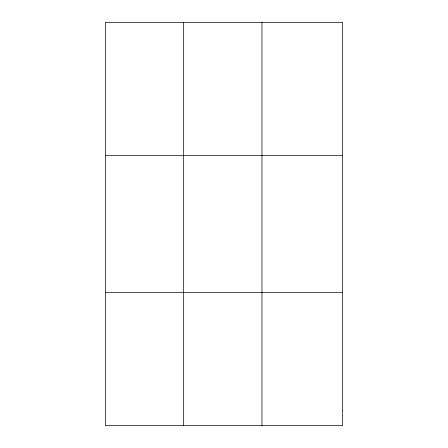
<?xml version="1.0" encoding="UTF-8"?>
<svg xmlns="http://www.w3.org/2000/svg" width="448" height="448" viewBox="0 0 448 448"><rect width="100%" height="100%" fill="white"/><g stroke="black" fill="none" stroke-linecap="round" stroke-linejoin="round"><path stroke-width="0.67" d="M183.674 22.4L183.674 425.6M261.957 22.4L261.957 425.6M105.392 155.456L342.608 155.456M105.392 292.544L342.608 292.544M342.608 410.816L342.608 425.6L105.392 425.6L105.392 22.4L342.608 22.4L342.608 410.816"/></g></svg>
